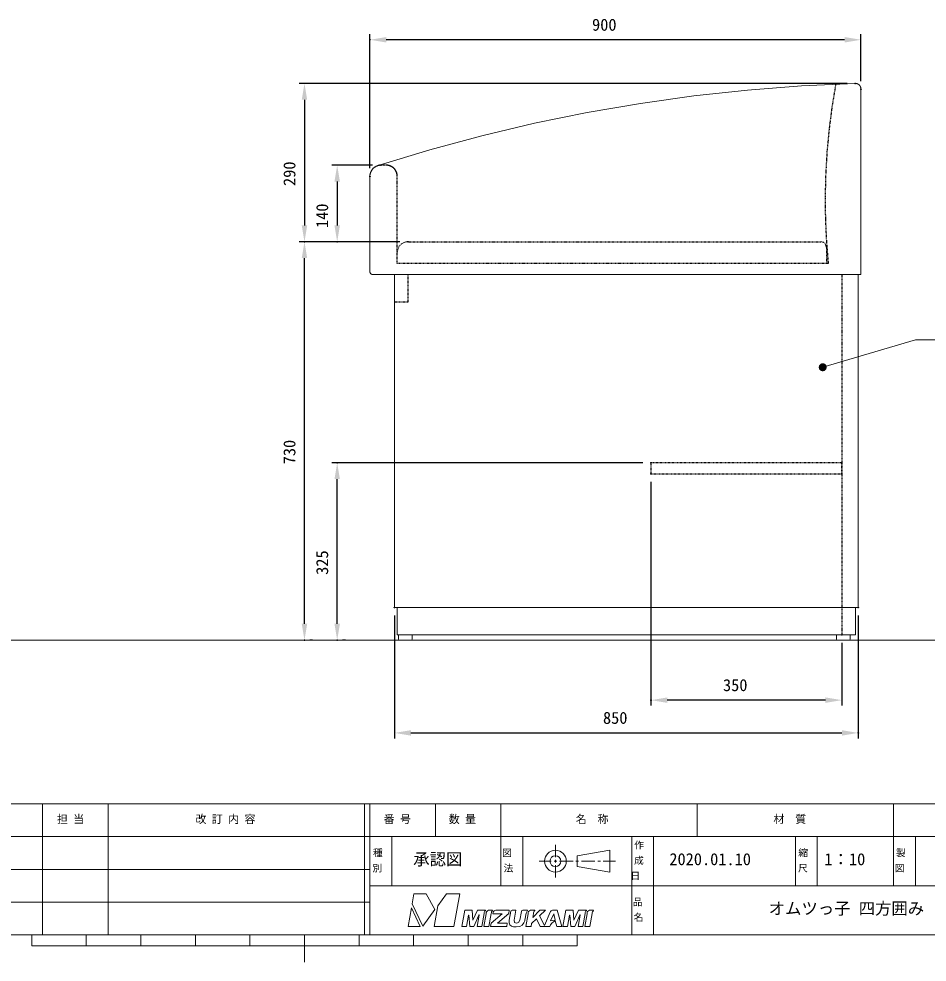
# Model space of a CAD drawing. Units: millimetres, scale not verified. Extents: x -203 to 203, y -143 to 143.
# Drawn here: x -52.4 to 114.1, y -143 to 29.8 of the extents above; entities that cross this region are included whole.
import ezdxf
from ezdxf.enums import TextEntityAlignment as Align

# ---------------------------------------------------------------- set-up
doc = ezdxf.new("R2010")
doc.units = ezdxf.units.MM
doc.header["$LTSCALE"] = 0.5
doc.header["$PDMODE"] = 32
doc.header["$PDSIZE"] = 0.1
doc.linetypes.add('USER1', pattern=[0.15748, 0.07874, -0.07874])
for name, color, linetype, lineweight in [('0-1_DIMENSION_LINES$02_DIMENSI', 7, 'Continuous', 25), ('0-3_DIMENSION_LINES$03_LINES', 7, 'Continuous', 18), ('0-4_DIMENSION_LINES$05_HIDE_LI', 7, 'USER1', 25), ('0-6_図面_FORMAT$03_TEXT', 7, 'Continuous', 18), ('0-7_図面_FORMAT$02_LOGO$01_MZ_LO', 7, 'Continuous', 18), ('0-9_図面_FORMAT$01_WAKU$OUT_LINE', 6, 'Continuous', 18), ('0-A_図面_FORMAT$01_WAKU$SUB_LINE', 7, 'Continuous', 18)]:
    doc.layers.add(name, color=color, linetype=linetype, lineweight=lineweight)
doc.layers.add('0-2_DEFPOINTS', color=7, linetype='Continuous')
doc.styles.add('ＭＳ ゴシック', font='')
doc.styles.get('ＭＳ ゴシック').set_extended_font_data('MS Gothic')

# ---------------------------------------------------------------- blocks, each defined once
blk = doc.blocks.new('D1')
at = {"layer": '0-1_DIMENSION_LINES$02_DIMENSI'}
for p, q in [((547, 187), (547, 105)), ((617, 128), (617, 105)), ((611, 107), (553, 107))]:
    blk.add_line(p, q, dxfattribs=at)
for points in [[(553, 108), (553, 106), (547, 107)], [(611, 106), (611, 108), (617, 107)]]:
    blk.add_solid(points, dxfattribs=at)
at = {"layer": '0-2_DEFPOINTS'}
for p in [(547, 190), (617, 131), (547, 107)]:
    blk.add_point(p, dxfattribs=at)
at = {"layer": '0-1_DIMENSION_LINES$02_DIMENSI', "style": 'ＭＳ ゴシック'}
blk.add_text('350', height=4.399, dxfattribs=at).set_placement((573.429, 109), align=Align.BOTTOM_LEFT)
blk = doc.blocks.new('D2')
at = {"layer": '0-1_DIMENSION_LINES$02_DIMENSI'}
for p, q in [((544, 194), (430, 194)), ((432, 135), (432, 188)), ((435, 129), (434, 129))]:
    blk.add_line(p, q, dxfattribs=at)
for points in [[(433, 188), (431, 188), (432, 194)], [(431, 135), (433, 135), (432, 129)]]:
    blk.add_solid(points, dxfattribs=at)
at = {"layer": '0-2_DEFPOINTS'}
for p in [(432, 194), (547, 194), (432, 129)]:
    blk.add_point(p, dxfattribs=at)
at = {"layer": '0-1_DIMENSION_LINES$02_DIMENSI', "style": 'ＭＳ ゴシック'}
blk.add_text('325', height=4.399, rotation=90, dxfattribs=at).set_placement((430, 152.929), align=Align.BOTTOM_LEFT)
blk = doc.blocks.new('D3')
at = {"layer": '0-1_DIMENSION_LINES$02_DIMENSI'}
for p, q in [((455, 274.996), (418, 274.996)), ((420, 135), (420, 268.996)), ((423, 129), (422, 129))]:
    blk.add_line(p, q, dxfattribs=at)
for points in [[(421, 268.996), (419, 268.996), (420, 274.996)], [(419, 135), (421, 135), (420, 129)]]:
    blk.add_solid(points, dxfattribs=at)
at = {"layer": '0-2_DEFPOINTS'}
for p in [(420, 274.996), (458, 274.996), (420, 129)]:
    blk.add_point(p, dxfattribs=at)
at = {"layer": '0-1_DIMENSION_LINES$02_DIMENSI', "style": 'ＭＳ ゴシック'}
blk.add_text('730', height=4.399, rotation=90, dxfattribs=at).set_placement((418, 193.427), align=Align.BOTTOM_LEFT)
blk = doc.blocks.new('D4')
at = {"layer": '0-1_DIMENSION_LINES$02_DIMENSI'}
for p, q in [((444, 301.922), (444, 351)), ((624, 333.884), (624, 351)), ((618, 349), (450, 349))]:
    blk.add_line(p, q, dxfattribs=at)
for points in [[(450, 350), (450, 348), (444, 349)], [(618, 348), (618, 350), (624, 349)]]:
    blk.add_solid(points, dxfattribs=at)
at = {"layer": '0-2_DEFPOINTS'}
for p in [(444, 349), (624, 330.884), (444, 298.922)]:
    blk.add_point(p, dxfattribs=at)
at = {"layer": '0-1_DIMENSION_LINES$02_DIMENSI', "style": 'ＭＳ ゴシック'}
blk.add_text('900', height=4.399, dxfattribs=at).set_placement((525.429, 351), align=Align.BOTTOM_LEFT)
blk = doc.blocks.new('D11')
at = {"layer": '0-1_DIMENSION_LINES$02_DIMENSI'}
for p, q in [((618.94, 333), (418, 333)), ((420, 327), (420, 280.996)), ((455, 274.996), (418, 274.996))]:
    blk.add_line(p, q, dxfattribs=at)
for points in [[(421, 327), (419, 327), (420, 333)], [(419, 280.996), (421, 280.996), (420, 274.996)]]:
    blk.add_solid(points, dxfattribs=at)
at = {"layer": '0-2_DEFPOINTS'}
for p in [(621.94, 333), (420, 274.996), (458, 274.996)]:
    blk.add_point(p, dxfattribs=at)
at = {"layer": '0-1_DIMENSION_LINES$02_DIMENSI', "style": 'ＭＳ ゴシック'}
blk.add_text('290', height=4.399, rotation=90, dxfattribs=at).set_placement((418, 295.427), align=Align.BOTTOM_LEFT)
blk = doc.blocks.new('D12')
at = {"layer": '0-1_DIMENSION_LINES$02_DIMENSI'}
for p, q in [((445, 303.038), (430, 303.038)), ((432, 297.038), (432, 280.996)), ((455, 274.996), (430, 274.996))]:
    blk.add_line(p, q, dxfattribs=at)
for points in [[(433, 297.038), (431, 297.038), (432, 303.038)], [(431, 280.996), (433, 280.996), (432, 274.996)]]:
    blk.add_solid(points, dxfattribs=at)
at = {"layer": '0-2_DEFPOINTS'}
for p in [(448, 303.038), (432, 274.996), (458, 274.996)]:
    blk.add_point(p, dxfattribs=at)
at = {"layer": '0-1_DIMENSION_LINES$02_DIMENSI', "style": 'ＭＳ ゴシック'}
blk.add_text('140', height=4.399, rotation=90, dxfattribs=at).set_placement((430, 280.017), align=Align.BOTTOM_LEFT)
blk = doc.blocks.new('D15')
at = {"layer": '0-1_DIMENSION_LINES$02_DIMENSI'}
for p, q in [((453, 138), (453, 93)), ((623, 138), (623, 93)), ((459, 95), (617, 95))]:
    blk.add_line(p, q, dxfattribs=at)
for points in [[(459, 96), (459, 94), (453, 95)], [(617, 94), (617, 96), (623, 95)]]:
    blk.add_solid(points, dxfattribs=at)
at = {"layer": '0-2_DEFPOINTS'}
for p in [(453, 141), (623, 141), (623, 95)]:
    blk.add_point(p, dxfattribs=at)
at = {"layer": '0-1_DIMENSION_LINES$02_DIMENSI', "style": 'ＭＳ ゴシック'}
blk.add_text('850', height=4.399, dxfattribs=at).set_placement((529.429, 97), align=Align.BOTTOM_LEFT)
blk = doc.blocks.new('U49')
at = {"layer": '0-1_DIMENSION_LINES$02_DIMENSI', "color": 1}
for points in [[(608.701, 228.25), (608.5, 229), (608.701, 229.75)], [(609.25, 227.701), (608.701, 229.75), (609.25, 230.299)], [(608.701, 228.25), (608.701, 229.75), (609.25, 227.701)], [(610, 227.5), (609.25, 230.299), (610, 230.5)], [(609.25, 227.701), (609.25, 230.299), (610, 227.5)], [(610, 227.5), (610, 230.5), (610.75, 227.701)], [(610.75, 227.701), (610, 230.5), (610.75, 230.299)], [(610.75, 227.701), (610.75, 230.299), (611.299, 228.25)], [(611.299, 228.25), (610.75, 230.299), (611.299, 229.75)], [(611.299, 228.25), (611.299, 229.75), (611.5, 229)]]:
    blk.add_solid(points, dxfattribs=at)
blk = doc.blocks.new('_X37')
at = {"layer": '0-6_図面_FORMAT$03_TEXT', "style": 'ＭＳ ゴシック'}
for s, p in [('製', (636.801, 49.002)), ('図', (636.385, 43.38))]:
    blk.add_text(s, height=2.566, dxfattribs=at).set_placement(p, align=Align.BOTTOM_LEFT)
blk = doc.blocks.new('_X36')
at = {"layer": '0-6_図面_FORMAT$03_TEXT', "style": 'ＭＳ ゴシック'}
for s, p in [('縮', (601.025, 49.002)), ('尺', (600.952, 43.38))]:
    blk.add_text(s, height=2.566, dxfattribs=at).set_placement(p, align=Align.BOTTOM_LEFT)
blk = doc.blocks.new('_X35')
at = {"layer": '0-6_図面_FORMAT$03_TEXT', "style": 'ＭＳ ゴシック'}
for s, p in [('品', (540.35, 31.002)), ('名', (540.651, 25.38))]:
    blk.add_text(s, height=2.566, dxfattribs=at).set_placement(p, align=Align.BOTTOM_LEFT)
blk = doc.blocks.new('_X34')
at = {"layer": '0-6_図面_FORMAT$03_TEXT', "style": 'ＭＳ ゴシック'}
for s, p in [('種', (445.127, 49.002)), ('別', (444.903, 43.38))]:
    blk.add_text(s, height=2.566, dxfattribs=at).set_placement(p, align=Align.BOTTOM_LEFT)
blk = doc.blocks.new('_X33')
at = {"layer": '0-6_図面_FORMAT$03_TEXT', "style": 'ＭＳ ゴシック'}
for s, p in [('図', (492.487, 49.002)), ('法', (492.977, 43.38))]:
    blk.add_text(s, height=2.566, dxfattribs=at).set_placement(p, align=Align.BOTTOM_LEFT)
blk = doc.blocks.new('_X32')
at = {"layer": '0-6_図面_FORMAT$03_TEXT', "style": 'ＭＳ ゴシック'}
for s, p in [('作', (540.875, 51.813)), ('成', (540.801, 46.191)), ('日', (539.482, 40.568))]:
    blk.add_text(s, height=2.566, dxfattribs=at).set_placement(p, align=Align.BOTTOM_LEFT)

msp = doc.modelspace()

# ---------------------------------------------------------------- linework, layer by layer
at = {"layer": '0-1_DIMENSION_LINES$02_DIMENSI', "color": 1, "lineweight": 18}
msp.add_lwpolyline([(95, -34), (112, -29), (117, -29)], dxfattribs=at)
at = {"layer": '0-3_DIMENSION_LINES$03_LINES'}
for p, q in [((-143, -84), (142, -84)), ((17.2499, -83.2), (17.2499, -83.8)), ((19.5498, -83), (17.4499, -83)), ((17.4499, -84), (19.5498, -84)), ((19.7498, -83.8), (19.7498, -83.2)), ((97.5332, -83.2), (97.5332, -83.8)), ((99.8331, -83), (97.7332, -83)), ((97.7332, -84), (99.8331, -84)), ((100.0331, -83.8), (100.0331, -83.2))]:
    msp.add_line(p, q, dxfattribs=at)
for points in [[(12.996, 2.7488), (13.0568, 2.7827), (13.1188, 2.8145), (13.1819, 2.8441), (13.2459, 2.8715), (13.3109, 2.8966), (13.3767, 2.9195), (13.4432, 2.94), (13.5104, 2.9582), (22.9758, 5.833), (32.5261, 8.4116), (42.1521, 10.6918), (51.8443, 12.6712), (61.5935, 14.3479), (71.3902, 15.7203), (81.2248, 16.7871), (91.0878, 17.5473), (100.9698, 18), (101.0046, 18.0004), (101.0394, 17.9997), (101.0741, 17.9977), (101.1088, 17.9945), (101.1433, 17.9901), (101.1777, 17.9845), (101.2118, 17.9778), (101.2457, 17.9698), (101.2793, 17.9607), (101.3125, 17.9504), (101.3454, 17.9389), (101.3778, 17.9263), (101.4098, 17.9126), (101.4413, 17.8978), (101.4723, 17.8819), (101.5026, 17.8649), (101.5324, 17.8469), (101.5616, 17.8279), (101.59, 17.8079), (101.6177, 17.7868), (101.6447, 17.7649), (101.6709, 17.742)], [(101.6709, 17.742), (101.6963, 17.7182), (101.7209, 17.6935), (101.7446, 17.668), (101.7674, 17.6417), (101.7892, 17.6146), (101.8101, 17.5868), (101.83, 17.5582), (101.8489, 17.529), (101.8668, 17.4991), (101.8836, 17.4687), (101.8994, 17.4376), (101.914, 17.4061), (101.9276, 17.374), (101.94, 17.3415), (101.9513, 17.3086), (101.9615, 17.2753), (101.9705, 17.2417), (101.9783, 17.2078), (101.9849, 17.1736), (101.9903, 17.1392), (101.9946, 17.1047), (101.9976, 17.07), (101.9994, 17.0353), (102, 17.0005), (102, -17.0018)], [(12.0185, -16.6367), (12.0142, -16.6202), (12.0105, -16.6036), (12.0073, -16.5868), (12.0047, -16.5699), (12.0026, -16.553), (12.0012, -16.5359), (12.0003, -16.5189), (12, -16.5018), (12, 1.0191), (12.0012, 1.0888), (12.0049, 1.1583), (12.0109, 1.2277), (12.0194, 1.2968), (12.0303, 1.3656), (12.0435, 1.434), (12.0591, 1.5019), (12.0771, 1.5692), (12.0975, 1.6358), (12.1201, 1.7017), (12.145, 1.7667), (12.1722, 1.8309), (12.2015, 1.894), (12.2331, 1.9561), (12.2668, 2.0171), (12.3026, 2.0768), (12.3405, 2.1353), (12.3803, 2.1924), (12.4222, 2.2481), (12.4659, 2.3023), (12.5115, 2.3549), (12.559, 2.406), (12.6081, 2.4553), (12.659, 2.5029), (12.7115, 2.5487), (12.7655, 2.5926), (12.821, 2.6347), (12.878, 2.6747), (12.9364, 2.7128), (12.996, 2.7488)], [(102, -17.0018), (12.5, -17.0018), (12.4829, -17.0015), (12.4659, -17.0007), (12.4489, -16.9992), (12.4319, -16.9972), (12.415, -16.9946), (12.3983, -16.9914), (12.3816, -16.9876), (12.3651, -16.9833), (12.3487, -16.9784), (12.3326, -16.973), (12.3166, -16.967), (12.3008, -16.9604), (12.2853, -16.9534), (12.27, -16.9458), (12.2549, -16.9377), (12.2402, -16.929), (12.2258, -16.9199), (12.2117, -16.9103), (12.1979, -16.9002), (12.1845, -16.8897), (12.1714, -16.8787), (12.1587, -16.8672), (12.1464, -16.8554), (12.1346, -16.8431), (12.1231, -16.8304), (12.1121, -16.8174), (12.1016, -16.8039), (12.0915, -16.7902), (12.0819, -16.7761), (12.0728, -16.7616), (12.0642, -16.7469), (12.0561, -16.7319), (12.0485, -16.7166), (12.0414, -16.701), (12.0349, -16.6853), (12.0289, -16.6693), (12.0234, -16.6531), (12.0185, -16.6367)]]:
    msp.add_lwpolyline(points, dxfattribs=at)
for points in [[(16.5, -78), (101.5, -78), (101.5, -17.0018), (16.5, -17.0018)], [(17, -83), (101, -83), (101, -78), (17, -78)]]:
    msp.add_lwpolyline(points, close=True, dxfattribs=at)
for centre, start, end in [((17.4499, -83.2), 90, 180), ((17.4499, -83.8), 180, 270), ((19.5498, -83.2), 0, 90), ((19.5498, -83.8), 270, 360), ((97.7332, -83.2), 90, 180), ((97.7332, -83.8), 180, 270), ((99.8331, -83.2), 0, 90), ((99.8331, -83.8), 270, 360)]:
    msp.add_arc(centre, 0.2, start, end, dxfattribs=at)
at = {"layer": '0-4_DIMENSION_LINES$05_HIDE_LI'}
for p, q in [((18.9998, -11.002), (94.6747, -11.002)), ((95.6747, -12.002), (95.6747, -15.0019)), ((16.9999, -15.0019), (16.9999, -13.0019)), ((98.5, -17.0018), (98.5, -83))]:
    msp.add_line(p, q, dxfattribs=at)
for points in [[(97.348, 17.7269), (96.6832, 13.6735), (96.1594, 9.5996), (95.777, 5.5099), (95.5366, 1.4094), (95.4384, -2.697), (95.4826, -6.8042), (95.6691, -10.9075), (95.9977, -15.0019), (16.9999, -15.0019), (16.9999, 1.0191), (16.9987, 1.0874), (16.9952, 1.1556), (16.9894, 1.2236), (16.9812, 1.2914), (16.9708, 1.3589), (16.958, 1.426), (16.943, 1.4926), (16.9257, 1.5587), (16.9062, 1.6241), (16.8844, 1.6889), (16.8604, 1.7528), (16.8343, 1.8159), (16.806, 1.8781), (16.7756, 1.9392), (16.7432, 1.9993), (16.7087, 2.0583), (16.6722, 2.116), (16.6338, 2.1724), (16.5935, 2.2276), (16.5513, 2.2813), (16.5073, 2.3335), (16.4616, 2.3842), (16.4141, 2.4333), (16.365, 2.4807), (16.3143, 2.5265), (16.2621, 2.5705), (16.2084, 2.6127), (16.1532, 2.653), (16.0968, 2.6914)], [(16.0968, 2.6914), (16.0391, 2.7279), (15.9801, 2.7624), (15.92, 2.7948), (15.8589, 2.8252), (15.7967, 2.8535), (15.7336, 2.8796), (15.6697, 2.9036), (15.6049, 2.9254), (15.5395, 2.9449), (15.4734, 2.9622), (15.4068, 2.9772), (15.3397, 2.99), (15.2722, 3.0004), (15.2044, 3.0086), (15.1364, 3.0144), (15.0682, 3.0179), (14.9999, 3.0191), (13.9999, 3.0191), (13.9381, 3.0181), (13.8764, 3.0152), (13.8148, 3.0105), (13.7533, 3.0038), (13.6921, 2.9952), (13.6312, 2.9848), (13.5706, 2.9724), (13.5104, 2.9582)], [(16.5, -22.0018), (19, -22.0018), (19, -17.0018)]]:
    msp.add_lwpolyline(points, dxfattribs=at)
msp.add_lwpolyline([(63.5, -53.5), (98.5, -53.5), (98.5, -51.5), (63.5, -51.5)], close=True, dxfattribs=at)
for centre, radius, start, end in [((18.9998, -13.0019), 1.9999, 90, 180), ((94.6747, -12.002), 1, 0, 90)]:
    msp.add_arc(centre, radius, start, end, dxfattribs=at)
at = {"layer": '0-6_図面_FORMAT$03_TEXT'}
for p, q in [((46, -123.75), (46, -121.5)), ((56, -122.5), (50, -123.5)), ((56, -126.5), (56, -122.5)), ((46, -124.75), (46, -124.25)), ((50, -123.5), (50, -125.5)), ((45.25, -124.5), (43, -124.5)), ((46.25, -124.5), (45.75, -124.5)), ((46, -127.5), (46, -125.25)), ((49.25, -124.5), (46.75, -124.5)), ((50.25, -124.5), (49.75, -124.5)), ((50, -125.5), (56, -126.5)), ((53.25, -124.5), (50.75, -124.5)), ((54.25, -124.5), (53.75, -124.5)), ((57, -124.5), (54.75, -124.5))]:
    msp.add_line(p, q, dxfattribs=at)
for radius in [2, 1]:
    msp.add_circle((46, -124.5), radius, dxfattribs=at)
at = {"layer": '0-7_図面_FORMAT$02_LOGO$01_MZ_LO'}
for p, q in [((37.5368, -133.5001), (35.0653, -133.5001)), ((46.3372, -133.5001), (45.4679, -133.5001)), ((40.2333, -135.7779), (40.2903, -135.6677)), ((40.3739, -135.4237), (40.3965, -135.3012)), ((40.3965, -135.3012), (40.3965, -135.3012))]:
    msp.add_line(p, q, dxfattribs=at)
for points in [[(23.9185, -133.3532), (22.2811, -130.5), (20.052, -130.5), (19.7334, -132.3069), (21.6797, -136.412)], [(28.4519, -130.5), (26.0068, -130.5), (24.423, -132.6639), (23.7466, -136.5), (27.394, -136.5)], [(18.994, -136.5), (21.2213, -136.5), (19.5978, -133.0758)], [(45.1097, -135.4167), (45.6797, -134.1656), (45.9339, -135.2805)]]:
    msp.add_lwpolyline(points, close=True, dxfattribs=at)
for points in [[(33.1643, -133.5221), (33.1564, -133.5001), (31.6973, -133.5001), (30.8813, -135.3254), (30.7128, -133.5001), (29.3797, -133.5001), (28.8508, -136.5), (29.7077, -136.5), (30.085, -134.3718), (30.1212, -134.3718), (30.3134, -136.5), (31.0307, -136.5), (31.9772, -134.3718)], [(32.0194, -134.3718), (31.6421, -136.5), (32.493, -136.5), (32.9191, -134.0808)], [(33.2994, -134.1367), (32.8831, -136.5), (33.7988, -136.5), (34.2223, -134.0946)], [(34.4907, -133.528), (34.4785, -133.5001), (33.7311, -133.5001)], [(34.5924, -133.8998), (34.52, -134.1359), (36.248, -134.138), (34.2351, -135.8723), (34.125, -136.5), (37.0697, -136.5), (37.1838, -135.8537), (35.3578, -135.8512), (37.4305, -134.0987), (37.5368, -133.5001)], [(37.8062, -133.6918), (37.5241, -135.2886), (37.5207, -135.7942), (37.6572, -136.1388), (37.9298, -136.3967), (38.3411, -136.5181), (38.8134, -136.5486), (39.4797, -136.4487), (39.8948, -136.201), (40.2275, -135.7892)], [(39.7553, -133.6956), (39.4664, -135.331), (39.2624, -135.7153), (38.8631, -135.8509), (38.5099, -135.7132), (38.4414, -135.331), (38.7636, -133.5001), (38.0482, -133.5001)], [(40.8635, -133.5423), (40.8489, -133.5001), (40.7137, -133.5065), (40.0021, -133.5001)], [(40.3988, -135.2886), (40.6262, -134.0012), (40.8635, -133.5423)], [(40.9871, -134.1367), (40.5715, -136.5), (41.5368, -136.5), (41.5384, -136.5), (41.5439, -136.5), (41.6443, -135.9188), (42.5284, -135.0795), (43.1843, -136.5), (44.9459, -136.5)], [(42.2217, -133.528), (42.2092, -133.5001), (41.4125, -133.5001)], [(45.0487, -133.8322), (43.9945, -136.289), (43.107, -134.5303), (44.1923, -133.5001), (43.1434, -133.5001), (41.8365, -134.8052), (41.959, -134.0946)], [(45.9654, -135.4039), (46.2447, -136.5), (47.188, -136.5), (46.3372, -133.5001)], [(51.6741, -133.5221), (51.6663, -133.5001), (50.2071, -133.5001), (49.3912, -135.3254), (49.2227, -133.5001), (47.8896, -133.5001), (47.3606, -136.5), (48.2176, -136.5), (48.5948, -134.3718), (48.631, -134.3718), (48.8233, -136.5), (49.5406, -136.5), (50.4871, -134.3718)], [(50.5292, -134.3718), (50.152, -136.5), (51.0029, -136.5), (51.429, -134.0808)], [(51.8093, -134.1367), (51.3929, -136.5), (52.3087, -136.5), (52.7322, -134.0946)], [(53.0005, -133.528), (52.9883, -133.5001), (52.241, -133.5001)]]:
    msp.add_lwpolyline(points, dxfattribs=at)
for centre, radius, start, end in [((31.9983, -134.363), 0.0228, 337.38667, 202.61333), ((33.7742, -134.1229), 0.8561, 135.436, 177.18162), ((33.898, -134.0779), 0.6015, 106.10853, 185.61083), ((35.2047, -134.2131), 0.9895, 136.18472, 173.12017), ((35.0741, -133.9901), 0.4901, 91.03463, 169.38909), ((38.0431, -133.7422), 0.2422, 88.80192, 167.99496), ((39.9968, -133.7469), 0.2469, 88.77298, 167.99431), ((41.5809, -134.073), 0.5972, 106.38228, 186.12371), ((42.933, -134.202), 0.9799, 136.54508, 173.70767), ((45.4594, -133.9198), 0.4199, 88.83548, 167.9571), ((50.5082, -134.363), 0.0228, 337.38667, 202.61333), ((52.2841, -134.1229), 0.8561, 135.436, 177.18162), ((52.4079, -134.0779), 0.6015, 106.10853, 185.61083), ((53.7145, -134.2131), 0.9895, 136.18472, 173.12017), ((38.9196, -135.0984), 1.4791, 332.15939, 332.65034), ((39.5102, -135.2642), 0.8783, 332.65034, 349.54143), ((38.5515, -134.9606), 1.8762, 349.54143, 349.93236), ((46.8386, -137.2383), 2.0316, 115.4544, 158.69079)]:
    msp.add_arc(centre, radius, start, end, dxfattribs=at)
at = {"layer": '0-9_図面_FORMAT$01_WAKU$OUT_LINE'}
for p, q in [((198, -114), (-198, -114)), ((11, -114), (11, -138)), ((12, -114), (12, -138)), ((198, -120), (-78, -120)), ((-198, -138), (198, -138)), ((-50, -140), (-50, -138)), ((-40, -140), (-40, -138)), ((-30, -140), (-30, -138)), ((-20, -140), (-20, -138)), ((-10, -140), (-10, -138)), ((0, -138), (0, -143)), ((10, -140), (10, -138)), ((20, -140), (20, -138)), ((30, -140), (30, -138)), ((40, -140), (40, -138)), ((50, -140), (50, -138)), ((-50, -140), (50, -140))]:
    msp.add_line(p, q, dxfattribs=at)
at = {"layer": '0-A_図面_FORMAT$01_WAKU$SUB_LINE'}
for p, q in [((-48, -114), (-48, -138)), ((-36, -114), (-36, -138)), ((24, -114), (24, -120)), ((36, -129), (36, -114)), ((72, -114), (72, -120)), ((108, -129), (108, -114)), ((16, -129), (16, -120)), ((40, -120), (40, -129)), ((60, -138), (60, -120)), ((64, -138), (64, -120)), ((90, -129), (90, -120)), ((94, -129), (94, -120)), ((112, -129), (112, -120)), ((12, -126), (-78, -126)), ((12, -129), (144, -129)), ((12, -132), (-78, -132))]:
    msp.add_line(p, q, dxfattribs=at)

# ---------------------------------------------------------------- block references
at = {"layer": '0-1_DIMENSION_LINES$02_DIMENSI', "xscale": 0.5, "yscale": 0.5}
for name in ['D4', 'D11', 'D12', 'D3', 'U49', 'D2', 'D1', 'D15']:
    msp.add_blockref(name, (-210, -148.5), dxfattribs=at)
at = {"layer": '0-6_図面_FORMAT$03_TEXT', "xscale": 0.5, "yscale": 0.5}
for name in ['_X32', '_X34', '_X33', '_X36', '_X37', '_X35']:
    msp.add_blockref(name, (-210, -148.5), dxfattribs=at)

# ---------------------------------------------------------------- texts
at = {"layer": '0-6_図面_FORMAT$03_TEXT', "style": 'ＭＳ ゴシック'}
for s, height, p in [('担 当', 1.466, (-45.3714, -117.9799)), ('改 訂 内 容', 1.466, (-19.9835, -117.964)), ('番 号', 1.466, (14.5112, -117.9799)), ('数 量', 1.466, (26.4452, -117.9799)), ('名\u3000称', 1.466, (49.7337, -117.9799)), ('材\u3000質', 1.466, (85.975, -117.9799)), ('承認図', 2.199, (19.9406, -125.9023)), ('2020.01.10', 2.199, (66.8822, -125.8936)), ('1：10', 2.199, (95.3078, -125.9023)), ('オムツっ子 四方囲み', 2.199, (85.0991, -134.9198))]:
    msp.add_text(s, height=height, dxfattribs=at).set_placement(p, align=Align.BOTTOM_LEFT)

doc.saveas('drawing.dxf')
